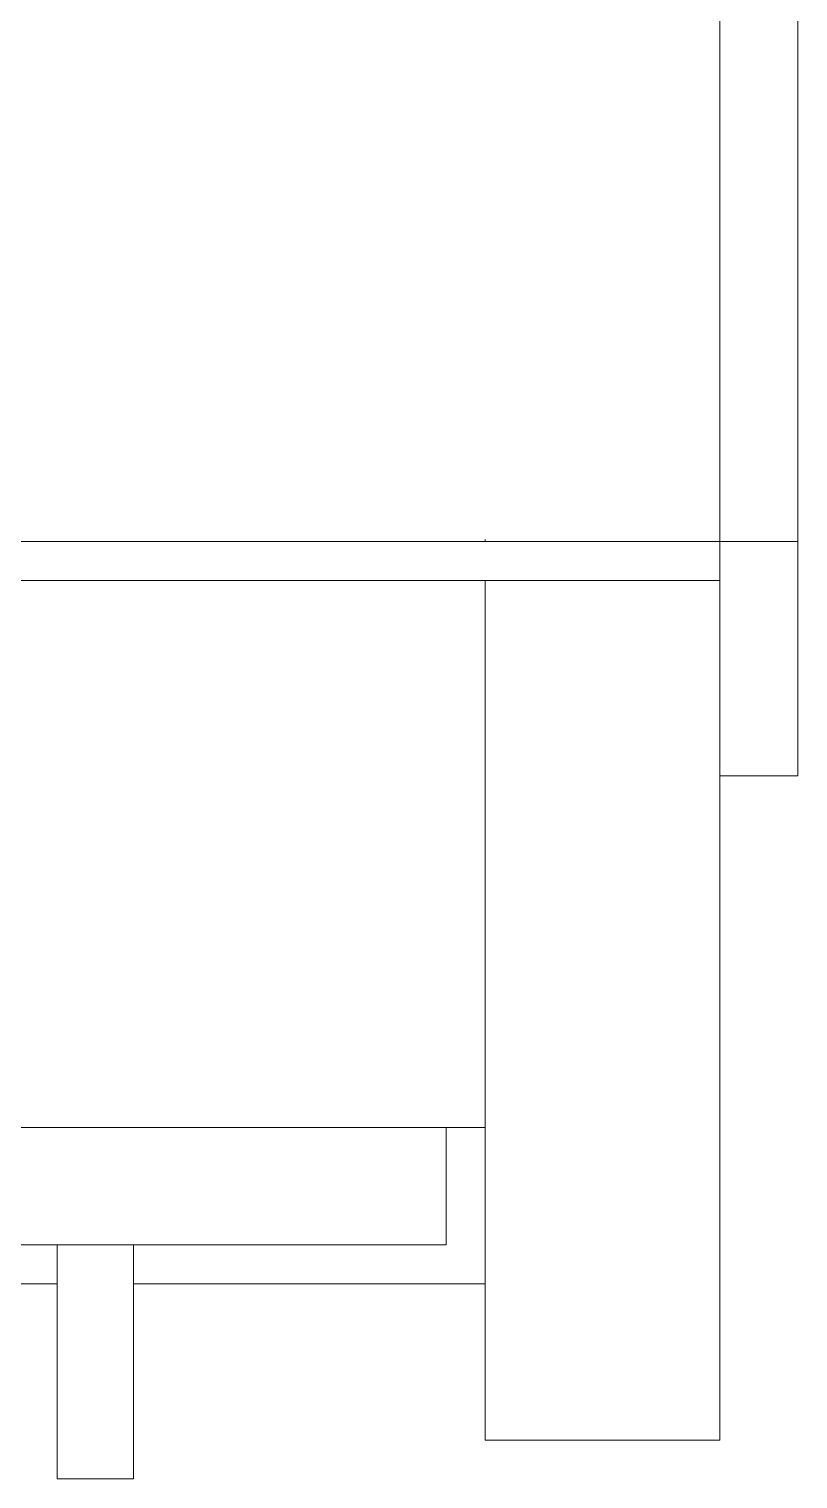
# Model space of a CAD drawing. Extents: x 65572 to 72871, y 30718 to 33858.
# Drawn here: x 66872.95 to 66877.87, y 32410.72 to 32420 of the extents above; entities that cross this region are included whole.
import ezdxf

# ---------------------------------------------------------------- set-up
doc = ezdxf.new("R2010")
doc.units = 0
doc.header["$LTSCALE"] = 0.5
doc.header["$MEASUREMENT"] = 0
doc.layers.add('Framing', color=142, linetype='CONTINUOUS', lineweight=13)
doc.layers.add('Viewed', color=150, linetype='CONTINUOUS', lineweight=9)

msp = doc.modelspace()

# ---------------------------------------------------------------- linework, layer by layer
at = {"layer": 'Framing'}
for p, q in [((66877.372352, 32426.718035), (66877.372352, 32418.718035)), ((66877.372352, 32426.718035), (66877.372352, 32418.718035)), ((66877.372352, 32426.718035), (66877.372352, 32418.718035)), ((66877.872352, 32426.718035), (66877.872352, 32418.718035)), ((66877.372352, 32416.718035), (66868.844591, 32416.718035)), ((66877.372352, 32416.718035), (66875.872352, 32416.718035)), ((66877.372352, 32416.468035), (66877.372352, 32416.718035)), ((66877.372352, 32415.218035), (66877.372352, 32416.718035)), ((66877.872352, 32416.718035), (66877.372352, 32416.718035)), ((66877.372352, 32410.968035), (66877.372352, 32416.718035)), ((66877.872352, 32415.218035), (66877.872352, 32416.718035)), ((66868.844591, 32416.468035), (66877.372352, 32416.468035)), ((66868.844591, 32416.468035), (66875.872352, 32416.468035)), ((66875.872352, 32416.468035), (66875.872352, 32412.968035)), ((66875.872352, 32410.968035), (66875.872352, 32416.468035)), ((66877.372352, 32415.218035), (66877.872352, 32415.218035)), ((66848.122352, 32412.968035), (66875.872352, 32412.968035)), ((66875.622352, 32412.968035), (66869.622352, 32412.968035)), ((66875.622352, 32412.218035), (66875.622352, 32412.968035)), ((66869.622352, 32412.218035), (66875.622352, 32412.218035)), ((66875.872352, 32410.968035), (66877.372352, 32410.968035))]:
    msp.add_line(p, q, dxfattribs=at)
for points in [[(66877.372352, 32416.718035), (66877.372352, 32416.718381), (66877.372352, 32416.718727), (66877.372352, 32416.719073), (66877.372352, 32416.719419), (66877.372352, 32416.719765), (66877.372352, 32416.720111), (66877.372352, 32416.720456), (66877.372352, 32416.720802), (66877.372352, 32416.721148), (66877.372352, 32416.721494), (66877.372352, 32416.72184), (66877.372352, 32416.722186), (66877.372352, 32416.722532), (66877.372352, 32416.722878), (66877.372352, 32416.723224), (66877.372352, 32416.723569), (66877.372352, 32416.723915), (66877.372352, 32416.724261), (66877.372352, 32416.724607), (66877.372352, 32416.724953), (66877.372352, 32416.725299), (66877.372352, 32416.725645), (66877.372352, 32416.725991), (66877.372352, 32416.726337), (66877.372352, 32416.726682), (66877.372352, 32416.727028), (66877.372352, 32416.727374), (66877.372352, 32416.72772), (66877.372352, 32416.728066), (66877.372352, 32416.728412), (66877.372352, 32416.728758), (66877.372352, 32416.729104), (66877.372352, 32416.72945), (66877.372352, 32416.729795), (66877.372352, 32416.730141), (66877.372352, 32416.730487), (66877.372352, 32416.731275), (66877.372352, 32416.732308), (66877.372352, 32416.733342), (66877.372352, 32416.734375), (66877.372352, 32416.735408), (66877.372352, 32416.736442), (66877.372352, 32416.737475), (66877.372352, 32416.738508), (66877.372352, 32416.739542), (66877.372352, 32416.740575), (66877.372352, 32416.741608), (66877.372352, 32416.742642), (66877.372352, 32416.743675), (66877.372352, 32416.744708), (66877.372352, 32416.745742), (66877.372352, 32416.746775), (66877.372352, 32416.747808), (66877.372352, 32416.748842), (66877.372352, 32416.749875), (66877.372352, 32416.750908), (66877.372352, 32416.751941), (66877.372352, 32416.752975), (66877.372352, 32416.754008), (66877.372352, 32416.755041), (66877.372352, 32416.756075), (66877.372352, 32416.757108), (66877.372352, 32416.758141), (66877.372352, 32416.759175), (66877.372352, 32416.760208), (66877.372352, 32416.761241), (66877.372352, 32416.762275), (66877.372352, 32416.763308), (66877.372352, 32416.764341), (66877.372352, 32416.765375), (66877.372352, 32416.766408), (66877.372352, 32416.767441), (66877.372352, 32416.768667), (66877.372352, 32416.770375), (66877.372352, 32416.772083), (66877.372352, 32416.773791), (66877.372352, 32416.775498), (66877.372352, 32416.777206), (66877.372352, 32416.778914), (66877.372352, 32416.780622), (66877.372352, 32416.782329), (66877.372352, 32416.784037), (66877.372352, 32416.785745), (66877.372352, 32416.787453), (66877.372352, 32416.78916), (66877.372352, 32416.790868), (66877.372352, 32416.792576), (66877.372352, 32416.794284), (66877.372352, 32416.795991), (66877.372352, 32416.797699), (66877.372352, 32416.799407), (66877.372352, 32416.801115), (66877.372352, 32416.802822), (66877.372352, 32416.80453), (66877.372352, 32416.806238), (66877.372352, 32416.807946), (66877.372352, 32416.809653), (66877.372352, 32416.811361), (66877.372352, 32416.813069), (66877.372352, 32416.814777), (66877.372352, 32416.816485), (66877.372352, 32416.818192), (66877.372352, 32416.8199), (66877.372352, 32416.821608), (66877.372352, 32416.823316), (66877.372352, 32416.825023), (66877.372352, 32416.826731), (66877.372352, 32416.828439), (66877.372352, 32416.830147), (66877.372352, 32416.832461), (66877.372352, 32416.834821), (66877.372352, 32416.837182), (66877.372352, 32416.839543), (66877.372352, 32416.841904), (66877.372352, 32416.844264), (66877.372352, 32416.846625), (66877.372352, 32416.848986), (66877.372352, 32416.851346), (66877.372352, 32416.853707), (66877.372352, 32416.856068), (66877.372352, 32416.858429), (66877.372352, 32416.860789), (66877.372352, 32416.86315), (66877.372352, 32416.865511), (66877.372352, 32416.867871), (66877.372352, 32416.870232), (66877.372352, 32416.872593), (66877.372352, 32416.874954), (66877.372352, 32416.877314), (66877.372352, 32416.879675), (66877.372352, 32416.882036), (66877.372352, 32416.884396), (66877.372352, 32416.886757), (66877.372352, 32416.889118), (66877.372352, 32416.891479), (66877.372352, 32416.893839), (66877.372352, 32416.8962), (66877.372352, 32416.898561), (66877.372352, 32416.900921), (66877.372352, 32416.903282), (66877.372352, 32416.905643), (66877.372352, 32416.908004), (66877.372352, 32416.910364), (66877.372352, 32416.912725), (66877.372352, 32416.915086), (66877.372352, 32416.917803), (66877.372352, 32416.920787), (66877.372352, 32416.923771), (66877.372352, 32416.926755), (66877.372352, 32416.929739), (66877.372352, 32416.932723), (66877.372352, 32416.935707), (66877.372352, 32416.938691), (66877.372352, 32416.941675), (66877.372352, 32416.944659), (66877.372352, 32416.947643), (66877.372352, 32416.950627), (66877.372352, 32416.95361), (66877.372352, 32416.956594), (66877.372352, 32416.959578), (66877.372352, 32416.962562), (66877.372352, 32416.965546), (66877.372352, 32416.96853), (66877.372352, 32416.971514), (66877.372352, 32416.974498), (66877.372352, 32416.977482), (66877.372352, 32416.980466), (66877.372352, 32416.98345), (66877.372352, 32416.986434), (66877.372352, 32416.989418), (66877.372352, 32416.992402), (66877.372352, 32416.995386), (66877.372352, 32416.99837), (66877.372352, 32417.001354), (66877.372352, 32417.004338), (66877.372352, 32417.007322), (66877.372352, 32417.010306), (66877.372352, 32417.01329), (66877.372352, 32417.016274), (66877.372352, 32417.019258), (66877.372352, 32417.022242), (66877.372352, 32417.025352), (66877.372352, 32417.028922), (66877.372352, 32417.032491), (66877.372352, 32417.036061), (66877.372352, 32417.039631), (66877.372352, 32417.0432), (66877.372352, 32417.04677), (66877.372352, 32417.05034), (66877.372352, 32417.05391), (66877.372352, 32417.057479), (66877.372352, 32417.061049), (66877.372352, 32417.064619), (66877.372352, 32417.068189), (66877.372352, 32417.071758), (66877.372352, 32417.075328), (66877.372352, 32417.078898), (66877.372352, 32417.082468), (66877.372352, 32417.086037), (66877.372352, 32417.089607), (66877.372352, 32417.093177), (66877.372352, 32417.096747), (66877.372352, 32417.100316), (66877.372352, 32417.103886), (66877.372352, 32417.107456), (66877.372352, 32417.111025), (66877.372352, 32417.114595), (66877.372352, 32417.118165), (66877.372352, 32417.121735), (66877.372352, 32417.125304), (66877.372352, 32417.128874), (66877.372352, 32417.132444), (66877.372352, 32417.136014), (66877.372352, 32417.139583), (66877.372352, 32417.143153), (66877.372352, 32417.146723), (66877.372352, 32417.150293), (66877.372352, 32417.153862), (66877.372352, 32417.157896), (66877.372352, 32417.162006), (66877.372352, 32417.166117), (66877.372352, 32417.170227), (66877.372352, 32417.174338), (66877.372352, 32417.178449), (66877.372352, 32417.182559), (66877.372352, 32417.18667), (66877.372352, 32417.19078), (66877.372352, 32417.194891), (66877.372352, 32417.199002), (66877.372352, 32417.203112), (66877.372352, 32417.207223), (66877.372352, 32417.211333), (66877.372352, 32417.215444), (66877.372352, 32417.219555), (66877.372352, 32417.223665), (66877.372352, 32417.227776), (66877.372352, 32417.231886), (66877.372352, 32417.235997), (66877.372352, 32417.240107), (66877.372352, 32417.244218), (66877.372352, 32417.248329), (66877.372352, 32417.252439), (66877.372352, 32417.25655), (66877.372352, 32417.26066), (66877.372352, 32417.264771), (66877.372352, 32417.268882), (66877.372352, 32417.272992), (66877.372352, 32417.277103), (66877.372352, 32417.281213), (66877.372352, 32417.285324), (66877.372352, 32417.289435), (66877.372352, 32417.293545), (66877.372352, 32417.297656), (66877.372352, 32417.301766), (66877.372352, 32417.306122), (66877.372352, 32417.310721), (66877.372352, 32417.315321), (66877.372352, 32417.319921), (66877.372352, 32417.324521), (66877.372352, 32417.32912), (66877.372352, 32417.33372), (66877.372352, 32417.33832), (66877.372352, 32417.34292), (66877.372352, 32417.347519), (66877.372352, 32417.352119), (66877.372352, 32417.356719), (66877.372352, 32417.361319), (66877.372352, 32417.365918), (66877.372352, 32417.370518), (66877.372352, 32417.375118), (66877.372352, 32417.379718), (66877.372352, 32417.384317), (66877.372352, 32417.388917), (66877.372352, 32417.393517), (66877.372352, 32417.398117), (66877.372352, 32417.402716), (66877.372352, 32417.407316), (66877.372352, 32417.411916), (66877.372352, 32417.416516), (66877.372352, 32417.421115), (66877.372352, 32417.425715), (66877.372352, 32417.430315), (66877.372352, 32417.434915), (66877.372352, 32417.439514), (66877.372352, 32417.444114), (66877.372352, 32417.448714), (66877.372352, 32417.453314), (66877.372352, 32417.457913), (66877.372352, 32417.462513), (66877.372352, 32417.467113), (66877.372352, 32417.471774), (66877.372352, 32417.476805), (66877.372352, 32417.481836), (66877.372352, 32417.486868), (66877.372352, 32417.491899), (66877.372352, 32417.49693), (66877.372352, 32417.501961), (66877.372352, 32417.506992), (66877.372352, 32417.512023), (66877.372352, 32417.517054), (66877.372352, 32417.522085), (66877.372352, 32417.527116), (66877.372352, 32417.532147), (66877.372352, 32417.537178), (66877.372352, 32417.542209), (66877.372352, 32417.54724), (66877.372352, 32417.552272), (66877.372352, 32417.557303), (66877.372352, 32417.562334), (66877.372352, 32417.567365), (66877.372352, 32417.572396), (66877.372352, 32417.577427), (66877.372352, 32417.582458), (66877.372352, 32417.587489), (66877.372352, 32417.59252), (66877.372352, 32417.597551), (66877.372352, 32417.602582), (66877.372352, 32417.607613), (66877.372352, 32417.612644), (66877.372352, 32417.617675), (66877.372352, 32417.622707), (66877.372352, 32417.627738), (66877.372352, 32417.632769), (66877.372352, 32417.6378), (66877.372352, 32417.642831), (66877.372352, 32417.647862), (66877.372352, 32417.652893), (66877.372352, 32417.658213), (66877.372352, 32417.663612), (66877.372352, 32417.669011), (66877.372352, 32417.674411), (66877.372352, 32417.67981), (66877.372352, 32417.685209), (66877.372352, 32417.690608), (66877.372352, 32417.696007), (66877.372352, 32417.701406), (66877.372352, 32417.706805), (66877.372352, 32417.712204), (66877.372352, 32417.717604), (66877.372352, 32417.723003), (66877.372352, 32417.728402), (66877.372352, 32417.733801), (66877.372352, 32417.7392), (66877.372352, 32417.744599), (66877.372352, 32417.749998), (66877.372352, 32417.755397), (66877.372352, 32417.760797), (66877.372352, 32417.766196), (66877.372352, 32417.771595), (66877.372352, 32417.776994), (66877.372352, 32417.782393), (66877.372352, 32417.787792), (66877.372352, 32417.793191), (66877.372352, 32417.79859), (66877.372352, 32417.80399), (66877.372352, 32417.809389), (66877.372352, 32417.814788), (66877.372352, 32417.820187), (66877.372352, 32417.825586), (66877.372352, 32417.830985), (66877.372352, 32417.836384), (66877.372352, 32417.841783), (66877.372352, 32417.847183), (66877.372352, 32417.85271), (66877.372352, 32417.85841), (66877.372352, 32417.864109), (66877.372352, 32417.869808), (66877.372352, 32417.875507), (66877.372352, 32417.881207), (66877.372352, 32417.886906), (66877.372352, 32417.892605), (66877.372352, 32417.898304), (66877.372352, 32417.904004), (66877.372352, 32417.909703), (66877.372352, 32417.915402), (66877.372352, 32417.921102), (66877.372352, 32417.926801), (66877.372352, 32417.9325), (66877.372352, 32417.938199), (66877.372352, 32417.943899), (66877.372352, 32417.949598), (66877.372352, 32417.955297), (66877.372352, 32417.960997), (66877.372352, 32417.966696), (66877.372352, 32417.972395), (66877.372352, 32417.978094), (66877.372352, 32417.983794), (66877.372352, 32417.989493), (66877.372352, 32417.995192), (66877.372352, 32418.000891), (66877.372352, 32418.006591), (66877.372352, 32418.01229), (66877.372352, 32418.017989), (66877.372352, 32418.023689), (66877.372352, 32418.029388), (66877.372352, 32418.035087), (66877.372352, 32418.040786), (66877.372352, 32418.046486), (66877.372352, 32418.052185), (66877.372352, 32418.057901), (66877.372352, 32418.063828), (66877.372352, 32418.069756), (66877.372352, 32418.075684), (66877.372352, 32418.081612), (66877.372352, 32418.087539), (66877.372352, 32418.093467), (66877.372352, 32418.099395), (66877.372352, 32418.105323), (66877.372352, 32418.11125), (66877.372352, 32418.117178), (66877.372352, 32418.123106), (66877.372352, 32418.129034), (66877.372352, 32418.134961), (66877.372352, 32418.140889), (66877.372352, 32418.146817), (66877.372352, 32418.152745), (66877.372352, 32418.158672), (66877.372352, 32418.1646), (66877.372352, 32418.170528), (66877.372352, 32418.176456), (66877.372352, 32418.182383), (66877.372352, 32418.188311), (66877.372352, 32418.194239), (66877.372352, 32418.200167), (66877.372352, 32418.206094), (66877.372352, 32418.212022), (66877.372352, 32418.21795), (66877.372352, 32418.223878), (66877.372352, 32418.229805), (66877.372352, 32418.235733), (66877.372352, 32418.241661), (66877.372352, 32418.247589), (66877.372352, 32418.253516), (66877.372352, 32418.259444), (66877.372352, 32418.265372), (66877.372352, 32418.2713), (66877.372352, 32418.277337), (66877.372352, 32418.283419), (66877.372352, 32418.289501), (66877.372352, 32418.295582), (66877.372352, 32418.301664), (66877.372352, 32418.307746), (66877.372352, 32418.313828), (66877.372352, 32418.319909), (66877.372352, 32418.325991), (66877.372352, 32418.332073), (66877.372352, 32418.338154), (66877.372352, 32418.344236), (66877.372352, 32418.350318), (66877.372352, 32418.356399), (66877.372352, 32418.362481), (66877.372352, 32418.368563), (66877.372352, 32418.374644), (66877.372352, 32418.380726), (66877.372352, 32418.386808), (66877.372352, 32418.39289), (66877.372352, 32418.398971), (66877.372352, 32418.405053), (66877.372352, 32418.411135), (66877.372352, 32418.417216), (66877.372352, 32418.423298), (66877.372352, 32418.42938), (66877.372352, 32418.435461), (66877.372352, 32418.441543), (66877.372352, 32418.447625), (66877.372352, 32418.453706), (66877.372352, 32418.459788), (66877.372352, 32418.46587), (66877.372352, 32418.471952), (66877.372352, 32418.478033), (66877.372352, 32418.484115), (66877.372352, 32418.490197), (66877.372352, 32418.496306), (66877.372352, 32418.502465), (66877.372352, 32418.508624), (66877.372352, 32418.514783), (66877.372352, 32418.520943), (66877.372352, 32418.527102), (66877.372352, 32418.533261), (66877.372352, 32418.53942), (66877.372352, 32418.545579), (66877.372352, 32418.551738), (66877.372352, 32418.557897), (66877.372352, 32418.564057), (66877.372352, 32418.570216), (66877.372352, 32418.576375), (66877.372352, 32418.582534), (66877.372352, 32418.588693), (66877.372352, 32418.594852), (66877.372352, 32418.601011), (66877.372352, 32418.607171), (66877.372352, 32418.61333), (66877.372352, 32418.619489), (66877.372352, 32418.625648), (66877.372352, 32418.631807), (66877.372352, 32418.637966), (66877.372352, 32418.644125), (66877.372352, 32418.650285), (66877.372352, 32418.656444), (66877.372352, 32418.662603), (66877.372352, 32418.668762), (66877.372352, 32418.674921), (66877.372352, 32418.68108), (66877.372352, 32418.687239), (66877.372352, 32418.693399), (66877.372352, 32418.699558), (66877.372352, 32418.705717), (66877.372352, 32418.711876), (66877.372352, 32418.718035)], [(66877.372352, 32416.718035), (66877.372352, 32416.718381), (66877.372352, 32416.718727), (66877.372352, 32416.719073), (66877.372352, 32416.719419), (66877.372352, 32416.719765), (66877.372352, 32416.720111), (66877.372352, 32416.720456), (66877.372352, 32416.720802), (66877.372352, 32416.721148), (66877.372352, 32416.721494), (66877.372352, 32416.72184), (66877.372352, 32416.722186), (66877.372352, 32416.722532), (66877.372352, 32416.722878), (66877.372352, 32416.723224), (66877.372352, 32416.723569), (66877.372352, 32416.723915), (66877.372352, 32416.724261), (66877.372352, 32416.724607), (66877.372352, 32416.724953), (66877.372352, 32416.725299), (66877.372352, 32416.725645), (66877.372352, 32416.725991), (66877.372352, 32416.726337), (66877.372352, 32416.726682), (66877.372352, 32416.727028), (66877.372352, 32416.727374), (66877.372352, 32416.72772), (66877.372352, 32416.728066), (66877.372352, 32416.728412), (66877.372352, 32416.728758), (66877.372352, 32416.729104), (66877.372352, 32416.72945), (66877.372352, 32416.729795), (66877.372352, 32416.730141), (66877.372352, 32416.730487), (66877.372352, 32416.731275), (66877.372352, 32416.732308), (66877.372352, 32416.733342), (66877.372352, 32416.734375), (66877.372352, 32416.735408), (66877.372352, 32416.736442), (66877.372352, 32416.737475), (66877.372352, 32416.738508), (66877.372352, 32416.739542), (66877.372352, 32416.740575), (66877.372352, 32416.741608), (66877.372352, 32416.742642), (66877.372352, 32416.743675), (66877.372352, 32416.744708), (66877.372352, 32416.745742), (66877.372352, 32416.746775), (66877.372352, 32416.747808), (66877.372352, 32416.748842), (66877.372352, 32416.749875), (66877.372352, 32416.750908), (66877.372352, 32416.751941), (66877.372352, 32416.752975), (66877.372352, 32416.754008), (66877.372352, 32416.755041), (66877.372352, 32416.756075), (66877.372352, 32416.757108), (66877.372352, 32416.758141), (66877.372352, 32416.759175), (66877.372352, 32416.760208), (66877.372352, 32416.761241), (66877.372352, 32416.762275), (66877.372352, 32416.763308), (66877.372352, 32416.764341), (66877.372352, 32416.765375), (66877.372352, 32416.766408), (66877.372352, 32416.767441), (66877.372352, 32416.768667), (66877.372352, 32416.770375), (66877.372352, 32416.772083), (66877.372352, 32416.773791), (66877.372352, 32416.775498), (66877.372352, 32416.777206), (66877.372352, 32416.778914), (66877.372352, 32416.780622), (66877.372352, 32416.782329), (66877.372352, 32416.784037), (66877.372352, 32416.785745), (66877.372352, 32416.787453), (66877.372352, 32416.78916), (66877.372352, 32416.790868), (66877.372352, 32416.792576), (66877.372352, 32416.794284), (66877.372352, 32416.795991), (66877.372352, 32416.797699), (66877.372352, 32416.799407), (66877.372352, 32416.801115), (66877.372352, 32416.802822), (66877.372352, 32416.80453), (66877.372352, 32416.806238), (66877.372352, 32416.807946), (66877.372352, 32416.809653), (66877.372352, 32416.811361), (66877.372352, 32416.813069), (66877.372352, 32416.814777), (66877.372352, 32416.816485), (66877.372352, 32416.818192), (66877.372352, 32416.8199), (66877.372352, 32416.821608), (66877.372352, 32416.823316), (66877.372352, 32416.825023), (66877.372352, 32416.826731), (66877.372352, 32416.828439), (66877.372352, 32416.830147), (66877.372352, 32416.832461), (66877.372352, 32416.834821), (66877.372352, 32416.837182), (66877.372352, 32416.839543), (66877.372352, 32416.841904), (66877.372352, 32416.844264), (66877.372352, 32416.846625), (66877.372352, 32416.848986), (66877.372352, 32416.851346), (66877.372352, 32416.853707), (66877.372352, 32416.856068), (66877.372352, 32416.858429), (66877.372352, 32416.860789), (66877.372352, 32416.86315), (66877.372352, 32416.865511), (66877.372352, 32416.867871), (66877.372352, 32416.870232), (66877.372352, 32416.872593), (66877.372352, 32416.874954), (66877.372352, 32416.877314), (66877.372352, 32416.879675), (66877.372352, 32416.882036), (66877.372352, 32416.884396), (66877.372352, 32416.886757), (66877.372352, 32416.889118), (66877.372352, 32416.891479), (66877.372352, 32416.893839), (66877.372352, 32416.8962), (66877.372352, 32416.898561), (66877.372352, 32416.900921), (66877.372352, 32416.903282), (66877.372352, 32416.905643), (66877.372352, 32416.908004), (66877.372352, 32416.910364), (66877.372352, 32416.912725), (66877.372352, 32416.915086), (66877.372352, 32416.917803), (66877.372352, 32416.920787), (66877.372352, 32416.923771), (66877.372352, 32416.926755), (66877.372352, 32416.929739), (66877.372352, 32416.932723), (66877.372352, 32416.935707), (66877.372352, 32416.938691), (66877.372352, 32416.941675), (66877.372352, 32416.944659), (66877.372352, 32416.947643), (66877.372352, 32416.950627), (66877.372352, 32416.95361), (66877.372352, 32416.956594), (66877.372352, 32416.959578), (66877.372352, 32416.962562), (66877.372352, 32416.965546), (66877.372352, 32416.96853), (66877.372352, 32416.971514), (66877.372352, 32416.974498), (66877.372352, 32416.977482), (66877.372352, 32416.980466), (66877.372352, 32416.98345), (66877.372352, 32416.986434), (66877.372352, 32416.989418), (66877.372352, 32416.992402), (66877.372352, 32416.995386), (66877.372352, 32416.99837), (66877.372352, 32417.001354), (66877.372352, 32417.004338), (66877.372352, 32417.007322), (66877.372352, 32417.010306), (66877.372352, 32417.01329), (66877.372352, 32417.016274), (66877.372352, 32417.019258), (66877.372352, 32417.022242), (66877.372352, 32417.025352), (66877.372352, 32417.028922), (66877.372352, 32417.032491), (66877.372352, 32417.036061), (66877.372352, 32417.039631), (66877.372352, 32417.0432), (66877.372352, 32417.04677), (66877.372352, 32417.05034), (66877.372352, 32417.05391), (66877.372352, 32417.057479), (66877.372352, 32417.061049), (66877.372352, 32417.064619), (66877.372352, 32417.068189), (66877.372352, 32417.071758), (66877.372352, 32417.075328), (66877.372352, 32417.078898), (66877.372352, 32417.082468), (66877.372352, 32417.086037), (66877.372352, 32417.089607), (66877.372352, 32417.093177), (66877.372352, 32417.096747), (66877.372352, 32417.100316), (66877.372352, 32417.103886), (66877.372352, 32417.107456), (66877.372352, 32417.111025), (66877.372352, 32417.114595), (66877.372352, 32417.118165), (66877.372352, 32417.121735), (66877.372352, 32417.125304), (66877.372352, 32417.128874), (66877.372352, 32417.132444), (66877.372352, 32417.136014), (66877.372352, 32417.139583), (66877.372352, 32417.143153), (66877.372352, 32417.146723), (66877.372352, 32417.150293), (66877.372352, 32417.153862), (66877.372352, 32417.157896), (66877.372352, 32417.162006), (66877.372352, 32417.166117), (66877.372352, 32417.170227), (66877.372352, 32417.174338), (66877.372352, 32417.178449), (66877.372352, 32417.182559), (66877.372352, 32417.18667), (66877.372352, 32417.19078), (66877.372352, 32417.194891), (66877.372352, 32417.199002), (66877.372352, 32417.203112), (66877.372352, 32417.207223), (66877.372352, 32417.211333), (66877.372352, 32417.215444), (66877.372352, 32417.219555), (66877.372352, 32417.223665), (66877.372352, 32417.227776), (66877.372352, 32417.231886), (66877.372352, 32417.235997), (66877.372352, 32417.240107), (66877.372352, 32417.244218), (66877.372352, 32417.248329), (66877.372352, 32417.252439), (66877.372352, 32417.25655), (66877.372352, 32417.26066), (66877.372352, 32417.264771), (66877.372352, 32417.268882), (66877.372352, 32417.272992), (66877.372352, 32417.277103), (66877.372352, 32417.281213), (66877.372352, 32417.285324), (66877.372352, 32417.289435), (66877.372352, 32417.293545), (66877.372352, 32417.297656), (66877.372352, 32417.301766), (66877.372352, 32417.306122), (66877.372352, 32417.310721), (66877.372352, 32417.315321), (66877.372352, 32417.319921), (66877.372352, 32417.324521), (66877.372352, 32417.32912), (66877.372352, 32417.33372), (66877.372352, 32417.33832), (66877.372352, 32417.34292), (66877.372352, 32417.347519), (66877.372352, 32417.352119), (66877.372352, 32417.356719), (66877.372352, 32417.361319), (66877.372352, 32417.365918), (66877.372352, 32417.370518), (66877.372352, 32417.375118), (66877.372352, 32417.379718), (66877.372352, 32417.384317), (66877.372352, 32417.388917), (66877.372352, 32417.393517), (66877.372352, 32417.398117), (66877.372352, 32417.402716), (66877.372352, 32417.407316), (66877.372352, 32417.411916), (66877.372352, 32417.416516), (66877.372352, 32417.421115), (66877.372352, 32417.425715), (66877.372352, 32417.430315), (66877.372352, 32417.434915), (66877.372352, 32417.439514), (66877.372352, 32417.444114), (66877.372352, 32417.448714), (66877.372352, 32417.453314), (66877.372352, 32417.457913), (66877.372352, 32417.462513), (66877.372352, 32417.467113), (66877.372352, 32417.471774), (66877.372352, 32417.476805), (66877.372352, 32417.481836), (66877.372352, 32417.486868), (66877.372352, 32417.491899), (66877.372352, 32417.49693), (66877.372352, 32417.501961), (66877.372352, 32417.506992), (66877.372352, 32417.512023), (66877.372352, 32417.517054), (66877.372352, 32417.522085), (66877.372352, 32417.527116), (66877.372352, 32417.532147), (66877.372352, 32417.537178), (66877.372352, 32417.542209), (66877.372352, 32417.54724), (66877.372352, 32417.552272), (66877.372352, 32417.557303), (66877.372352, 32417.562334), (66877.372352, 32417.567365), (66877.372352, 32417.572396), (66877.372352, 32417.577427), (66877.372352, 32417.582458), (66877.372352, 32417.587489), (66877.372352, 32417.59252), (66877.372352, 32417.597551), (66877.372352, 32417.602582), (66877.372352, 32417.607613), (66877.372352, 32417.612644), (66877.372352, 32417.617675), (66877.372352, 32417.622707), (66877.372352, 32417.627738), (66877.372352, 32417.632769), (66877.372352, 32417.6378), (66877.372352, 32417.642831), (66877.372352, 32417.647862), (66877.372352, 32417.652893), (66877.372352, 32417.658213), (66877.372352, 32417.663612), (66877.372352, 32417.669011), (66877.372352, 32417.674411), (66877.372352, 32417.67981), (66877.372352, 32417.685209), (66877.372352, 32417.690608), (66877.372352, 32417.696007), (66877.372352, 32417.701406), (66877.372352, 32417.706805), (66877.372352, 32417.712204), (66877.372352, 32417.717604), (66877.372352, 32417.723003), (66877.372352, 32417.728402), (66877.372352, 32417.733801), (66877.372352, 32417.7392), (66877.372352, 32417.744599), (66877.372352, 32417.749998), (66877.372352, 32417.755397), (66877.372352, 32417.760797), (66877.372352, 32417.766196), (66877.372352, 32417.771595), (66877.372352, 32417.776994), (66877.372352, 32417.782393), (66877.372352, 32417.787792), (66877.372352, 32417.793191), (66877.372352, 32417.79859), (66877.372352, 32417.80399), (66877.372352, 32417.809389), (66877.372352, 32417.814788), (66877.372352, 32417.820187), (66877.372352, 32417.825586), (66877.372352, 32417.830985), (66877.372352, 32417.836384), (66877.372352, 32417.841783), (66877.372352, 32417.847183), (66877.372352, 32417.85271), (66877.372352, 32417.85841), (66877.372352, 32417.864109), (66877.372352, 32417.869808), (66877.372352, 32417.875507), (66877.372352, 32417.881207), (66877.372352, 32417.886906), (66877.372352, 32417.892605), (66877.372352, 32417.898304), (66877.372352, 32417.904004), (66877.372352, 32417.909703), (66877.372352, 32417.915402), (66877.372352, 32417.921102), (66877.372352, 32417.926801), (66877.372352, 32417.9325), (66877.372352, 32417.938199), (66877.372352, 32417.943899), (66877.372352, 32417.949598), (66877.372352, 32417.955297), (66877.372352, 32417.960997), (66877.372352, 32417.966696), (66877.372352, 32417.972395), (66877.372352, 32417.978094), (66877.372352, 32417.983794), (66877.372352, 32417.989493), (66877.372352, 32417.995192), (66877.372352, 32418.000891), (66877.372352, 32418.006591), (66877.372352, 32418.01229), (66877.372352, 32418.017989), (66877.372352, 32418.023689), (66877.372352, 32418.029388), (66877.372352, 32418.035087), (66877.372352, 32418.040786), (66877.372352, 32418.046486), (66877.372352, 32418.052185), (66877.372352, 32418.057901), (66877.372352, 32418.063828), (66877.372352, 32418.069756), (66877.372352, 32418.075684), (66877.372352, 32418.081612), (66877.372352, 32418.087539), (66877.372352, 32418.093467), (66877.372352, 32418.099395), (66877.372352, 32418.105323), (66877.372352, 32418.11125), (66877.372352, 32418.117178), (66877.372352, 32418.123106), (66877.372352, 32418.129034), (66877.372352, 32418.134961), (66877.372352, 32418.140889), (66877.372352, 32418.146817), (66877.372352, 32418.152745), (66877.372352, 32418.158672), (66877.372352, 32418.1646), (66877.372352, 32418.170528), (66877.372352, 32418.176456), (66877.372352, 32418.182383), (66877.372352, 32418.188311), (66877.372352, 32418.194239), (66877.372352, 32418.200167), (66877.372352, 32418.206094), (66877.372352, 32418.212022), (66877.372352, 32418.21795), (66877.372352, 32418.223878), (66877.372352, 32418.229805), (66877.372352, 32418.235733), (66877.372352, 32418.241661), (66877.372352, 32418.247589), (66877.372352, 32418.253516), (66877.372352, 32418.259444), (66877.372352, 32418.265372), (66877.372352, 32418.2713), (66877.372352, 32418.277337), (66877.372352, 32418.283419), (66877.372352, 32418.289501), (66877.372352, 32418.295582), (66877.372352, 32418.301664), (66877.372352, 32418.307746), (66877.372352, 32418.313828), (66877.372352, 32418.319909), (66877.372352, 32418.325991), (66877.372352, 32418.332073), (66877.372352, 32418.338154), (66877.372352, 32418.344236), (66877.372352, 32418.350318), (66877.372352, 32418.356399), (66877.372352, 32418.362481), (66877.372352, 32418.368563), (66877.372352, 32418.374644), (66877.372352, 32418.380726), (66877.372352, 32418.386808), (66877.372352, 32418.39289), (66877.372352, 32418.398971), (66877.372352, 32418.405053), (66877.372352, 32418.411135), (66877.372352, 32418.417216), (66877.372352, 32418.423298), (66877.372352, 32418.42938), (66877.372352, 32418.435461), (66877.372352, 32418.441543), (66877.372352, 32418.447625), (66877.372352, 32418.453706), (66877.372352, 32418.459788), (66877.372352, 32418.46587), (66877.372352, 32418.471952), (66877.372352, 32418.478033), (66877.372352, 32418.484115), (66877.372352, 32418.490197), (66877.372352, 32418.496306), (66877.372352, 32418.502465), (66877.372352, 32418.508624), (66877.372352, 32418.514783), (66877.372352, 32418.520943), (66877.372352, 32418.527102), (66877.372352, 32418.533261), (66877.372352, 32418.53942), (66877.372352, 32418.545579), (66877.372352, 32418.551738), (66877.372352, 32418.557897), (66877.372352, 32418.564057), (66877.372352, 32418.570216), (66877.372352, 32418.576375), (66877.372352, 32418.582534), (66877.372352, 32418.588693), (66877.372352, 32418.594852), (66877.372352, 32418.601011), (66877.372352, 32418.607171), (66877.372352, 32418.61333), (66877.372352, 32418.619489), (66877.372352, 32418.625648), (66877.372352, 32418.631807), (66877.372352, 32418.637966), (66877.372352, 32418.644125), (66877.372352, 32418.650285), (66877.372352, 32418.656444), (66877.372352, 32418.662603), (66877.372352, 32418.668762), (66877.372352, 32418.674921), (66877.372352, 32418.68108), (66877.372352, 32418.687239), (66877.372352, 32418.693399), (66877.372352, 32418.699558), (66877.372352, 32418.705717), (66877.372352, 32418.711876), (66877.372352, 32418.718035)], [(66877.372352, 32416.718035), (66877.372352, 32416.718381), (66877.372352, 32416.718727), (66877.372352, 32416.719073), (66877.372352, 32416.719419), (66877.372352, 32416.719765), (66877.372352, 32416.720111), (66877.372352, 32416.720456), (66877.372352, 32416.720802), (66877.372352, 32416.721148), (66877.372352, 32416.721494), (66877.372352, 32416.72184), (66877.372352, 32416.722186), (66877.372352, 32416.722532), (66877.372352, 32416.722878), (66877.372352, 32416.723224), (66877.372352, 32416.723569), (66877.372352, 32416.723915), (66877.372352, 32416.724261), (66877.372352, 32416.724607), (66877.372352, 32416.724953), (66877.372352, 32416.725299), (66877.372352, 32416.725645), (66877.372352, 32416.725991), (66877.372352, 32416.726337), (66877.372352, 32416.726682), (66877.372352, 32416.727028), (66877.372352, 32416.727374), (66877.372352, 32416.72772), (66877.372352, 32416.728066), (66877.372352, 32416.728412), (66877.372352, 32416.728758), (66877.372352, 32416.729104), (66877.372352, 32416.72945), (66877.372352, 32416.729795), (66877.372352, 32416.730141), (66877.372352, 32416.730487), (66877.372352, 32416.731275), (66877.372352, 32416.732308), (66877.372352, 32416.733342), (66877.372352, 32416.734375), (66877.372352, 32416.735408), (66877.372352, 32416.736442), (66877.372352, 32416.737475), (66877.372352, 32416.738508), (66877.372352, 32416.739542), (66877.372352, 32416.740575), (66877.372352, 32416.741608), (66877.372352, 32416.742642), (66877.372352, 32416.743675), (66877.372352, 32416.744708), (66877.372352, 32416.745742), (66877.372352, 32416.746775), (66877.372352, 32416.747808), (66877.372352, 32416.748842), (66877.372352, 32416.749875), (66877.372352, 32416.750908), (66877.372352, 32416.751941), (66877.372352, 32416.752975), (66877.372352, 32416.754008), (66877.372352, 32416.755041), (66877.372352, 32416.756075), (66877.372352, 32416.757108), (66877.372352, 32416.758141), (66877.372352, 32416.759175), (66877.372352, 32416.760208), (66877.372352, 32416.761241), (66877.372352, 32416.762275), (66877.372352, 32416.763308), (66877.372352, 32416.764341), (66877.372352, 32416.765375), (66877.372352, 32416.766408), (66877.372352, 32416.767441), (66877.372352, 32416.768667), (66877.372352, 32416.770375), (66877.372352, 32416.772083), (66877.372352, 32416.773791), (66877.372352, 32416.775498), (66877.372352, 32416.777206), (66877.372352, 32416.778914), (66877.372352, 32416.780622), (66877.372352, 32416.782329), (66877.372352, 32416.784037), (66877.372352, 32416.785745), (66877.372352, 32416.787453), (66877.372352, 32416.78916), (66877.372352, 32416.790868), (66877.372352, 32416.792576), (66877.372352, 32416.794284), (66877.372352, 32416.795991), (66877.372352, 32416.797699), (66877.372352, 32416.799407), (66877.372352, 32416.801115), (66877.372352, 32416.802822), (66877.372352, 32416.80453), (66877.372352, 32416.806238), (66877.372352, 32416.807946), (66877.372352, 32416.809653), (66877.372352, 32416.811361), (66877.372352, 32416.813069), (66877.372352, 32416.814777), (66877.372352, 32416.816485), (66877.372352, 32416.818192), (66877.372352, 32416.8199), (66877.372352, 32416.821608), (66877.372352, 32416.823316), (66877.372352, 32416.825023), (66877.372352, 32416.826731), (66877.372352, 32416.828439), (66877.372352, 32416.830147), (66877.372352, 32416.832461), (66877.372352, 32416.834821), (66877.372352, 32416.837182), (66877.372352, 32416.839543), (66877.372352, 32416.841904), (66877.372352, 32416.844264), (66877.372352, 32416.846625), (66877.372352, 32416.848986), (66877.372352, 32416.851346), (66877.372352, 32416.853707), (66877.372352, 32416.856068), (66877.372352, 32416.858429), (66877.372352, 32416.860789), (66877.372352, 32416.86315), (66877.372352, 32416.865511), (66877.372352, 32416.867871), (66877.372352, 32416.870232), (66877.372352, 32416.872593), (66877.372352, 32416.874954), (66877.372352, 32416.877314), (66877.372352, 32416.879675), (66877.372352, 32416.882036), (66877.372352, 32416.884396), (66877.372352, 32416.886757), (66877.372352, 32416.889118), (66877.372352, 32416.891479), (66877.372352, 32416.893839), (66877.372352, 32416.8962), (66877.372352, 32416.898561), (66877.372352, 32416.900921), (66877.372352, 32416.903282), (66877.372352, 32416.905643), (66877.372352, 32416.908004), (66877.372352, 32416.910364), (66877.372352, 32416.912725), (66877.372352, 32416.915086), (66877.372352, 32416.917803), (66877.372352, 32416.920787), (66877.372352, 32416.923771), (66877.372352, 32416.926755), (66877.372352, 32416.929739), (66877.372352, 32416.932723), (66877.372352, 32416.935707), (66877.372352, 32416.938691), (66877.372352, 32416.941675), (66877.372352, 32416.944659), (66877.372352, 32416.947643), (66877.372352, 32416.950627), (66877.372352, 32416.95361), (66877.372352, 32416.956594), (66877.372352, 32416.959578), (66877.372352, 32416.962562), (66877.372352, 32416.965546), (66877.372352, 32416.96853), (66877.372352, 32416.971514), (66877.372352, 32416.974498), (66877.372352, 32416.977482), (66877.372352, 32416.980466), (66877.372352, 32416.98345), (66877.372352, 32416.986434), (66877.372352, 32416.989418), (66877.372352, 32416.992402), (66877.372352, 32416.995386), (66877.372352, 32416.99837), (66877.372352, 32417.001354), (66877.372352, 32417.004338), (66877.372352, 32417.007322), (66877.372352, 32417.010306), (66877.372352, 32417.01329), (66877.372352, 32417.016274), (66877.372352, 32417.019258), (66877.372352, 32417.022242), (66877.372352, 32417.025352), (66877.372352, 32417.028922), (66877.372352, 32417.032491), (66877.372352, 32417.036061), (66877.372352, 32417.039631), (66877.372352, 32417.0432), (66877.372352, 32417.04677), (66877.372352, 32417.05034), (66877.372352, 32417.05391), (66877.372352, 32417.057479), (66877.372352, 32417.061049), (66877.372352, 32417.064619), (66877.372352, 32417.068189), (66877.372352, 32417.071758), (66877.372352, 32417.075328), (66877.372352, 32417.078898), (66877.372352, 32417.082468), (66877.372352, 32417.086037), (66877.372352, 32417.089607), (66877.372352, 32417.093177), (66877.372352, 32417.096747), (66877.372352, 32417.100316), (66877.372352, 32417.103886), (66877.372352, 32417.107456), (66877.372352, 32417.111025), (66877.372352, 32417.114595), (66877.372352, 32417.118165), (66877.372352, 32417.121735), (66877.372352, 32417.125304), (66877.372352, 32417.128874), (66877.372352, 32417.132444), (66877.372352, 32417.136014), (66877.372352, 32417.139583), (66877.372352, 32417.143153), (66877.372352, 32417.146723), (66877.372352, 32417.150293), (66877.372352, 32417.153862), (66877.372352, 32417.157896), (66877.372352, 32417.162006), (66877.372352, 32417.166117), (66877.372352, 32417.170227), (66877.372352, 32417.174338), (66877.372352, 32417.178449), (66877.372352, 32417.182559), (66877.372352, 32417.18667), (66877.372352, 32417.19078), (66877.372352, 32417.194891), (66877.372352, 32417.199002), (66877.372352, 32417.203112), (66877.372352, 32417.207223), (66877.372352, 32417.211333), (66877.372352, 32417.215444), (66877.372352, 32417.219555), (66877.372352, 32417.223665), (66877.372352, 32417.227776), (66877.372352, 32417.231886), (66877.372352, 32417.235997), (66877.372352, 32417.240107), (66877.372352, 32417.244218), (66877.372352, 32417.248329), (66877.372352, 32417.252439), (66877.372352, 32417.25655), (66877.372352, 32417.26066), (66877.372352, 32417.264771), (66877.372352, 32417.268882), (66877.372352, 32417.272992), (66877.372352, 32417.277103), (66877.372352, 32417.281213), (66877.372352, 32417.285324), (66877.372352, 32417.289435), (66877.372352, 32417.293545), (66877.372352, 32417.297656), (66877.372352, 32417.301766), (66877.372352, 32417.306122), (66877.372352, 32417.310721), (66877.372352, 32417.315321), (66877.372352, 32417.319921), (66877.372352, 32417.324521), (66877.372352, 32417.32912), (66877.372352, 32417.33372), (66877.372352, 32417.33832), (66877.372352, 32417.34292), (66877.372352, 32417.347519), (66877.372352, 32417.352119), (66877.372352, 32417.356719), (66877.372352, 32417.361319), (66877.372352, 32417.365918), (66877.372352, 32417.370518), (66877.372352, 32417.375118), (66877.372352, 32417.379718), (66877.372352, 32417.384317), (66877.372352, 32417.388917), (66877.372352, 32417.393517), (66877.372352, 32417.398117), (66877.372352, 32417.402716), (66877.372352, 32417.407316), (66877.372352, 32417.411916), (66877.372352, 32417.416516), (66877.372352, 32417.421115), (66877.372352, 32417.425715), (66877.372352, 32417.430315), (66877.372352, 32417.434915), (66877.372352, 32417.439514), (66877.372352, 32417.444114), (66877.372352, 32417.448714), (66877.372352, 32417.453314), (66877.372352, 32417.457913), (66877.372352, 32417.462513), (66877.372352, 32417.467113), (66877.372352, 32417.471774), (66877.372352, 32417.476805), (66877.372352, 32417.481836), (66877.372352, 32417.486868), (66877.372352, 32417.491899), (66877.372352, 32417.49693), (66877.372352, 32417.501961), (66877.372352, 32417.506992), (66877.372352, 32417.512023), (66877.372352, 32417.517054), (66877.372352, 32417.522085), (66877.372352, 32417.527116), (66877.372352, 32417.532147), (66877.372352, 32417.537178), (66877.372352, 32417.542209), (66877.372352, 32417.54724), (66877.372352, 32417.552272), (66877.372352, 32417.557303), (66877.372352, 32417.562334), (66877.372352, 32417.567365), (66877.372352, 32417.572396), (66877.372352, 32417.577427), (66877.372352, 32417.582458), (66877.372352, 32417.587489), (66877.372352, 32417.59252), (66877.372352, 32417.597551), (66877.372352, 32417.602582), (66877.372352, 32417.607613), (66877.372352, 32417.612644), (66877.372352, 32417.617675), (66877.372352, 32417.622707), (66877.372352, 32417.627738), (66877.372352, 32417.632769), (66877.372352, 32417.6378), (66877.372352, 32417.642831), (66877.372352, 32417.647862), (66877.372352, 32417.652893), (66877.372352, 32417.658213), (66877.372352, 32417.663612), (66877.372352, 32417.669011), (66877.372352, 32417.674411), (66877.372352, 32417.67981), (66877.372352, 32417.685209), (66877.372352, 32417.690608), (66877.372352, 32417.696007), (66877.372352, 32417.701406), (66877.372352, 32417.706805), (66877.372352, 32417.712204), (66877.372352, 32417.717604), (66877.372352, 32417.723003), (66877.372352, 32417.728402), (66877.372352, 32417.733801), (66877.372352, 32417.7392), (66877.372352, 32417.744599), (66877.372352, 32417.749998), (66877.372352, 32417.755397), (66877.372352, 32417.760797), (66877.372352, 32417.766196), (66877.372352, 32417.771595), (66877.372352, 32417.776994), (66877.372352, 32417.782393), (66877.372352, 32417.787792), (66877.372352, 32417.793191), (66877.372352, 32417.79859), (66877.372352, 32417.80399), (66877.372352, 32417.809389), (66877.372352, 32417.814788), (66877.372352, 32417.820187), (66877.372352, 32417.825586), (66877.372352, 32417.830985), (66877.372352, 32417.836384), (66877.372352, 32417.841783), (66877.372352, 32417.847183), (66877.372352, 32417.85271), (66877.372352, 32417.85841), (66877.372352, 32417.864109), (66877.372352, 32417.869808), (66877.372352, 32417.875507), (66877.372352, 32417.881207), (66877.372352, 32417.886906), (66877.372352, 32417.892605), (66877.372352, 32417.898304), (66877.372352, 32417.904004), (66877.372352, 32417.909703), (66877.372352, 32417.915402), (66877.372352, 32417.921102), (66877.372352, 32417.926801), (66877.372352, 32417.9325), (66877.372352, 32417.938199), (66877.372352, 32417.943899), (66877.372352, 32417.949598), (66877.372352, 32417.955297), (66877.372352, 32417.960997), (66877.372352, 32417.966696), (66877.372352, 32417.972395), (66877.372352, 32417.978094), (66877.372352, 32417.983794), (66877.372352, 32417.989493), (66877.372352, 32417.995192), (66877.372352, 32418.000891), (66877.372352, 32418.006591), (66877.372352, 32418.01229), (66877.372352, 32418.017989), (66877.372352, 32418.023689), (66877.372352, 32418.029388), (66877.372352, 32418.035087), (66877.372352, 32418.040786), (66877.372352, 32418.046486), (66877.372352, 32418.052185), (66877.372352, 32418.057901), (66877.372352, 32418.063828), (66877.372352, 32418.069756), (66877.372352, 32418.075684), (66877.372352, 32418.081612), (66877.372352, 32418.087539), (66877.372352, 32418.093467), (66877.372352, 32418.099395), (66877.372352, 32418.105323), (66877.372352, 32418.11125), (66877.372352, 32418.117178), (66877.372352, 32418.123106), (66877.372352, 32418.129034), (66877.372352, 32418.134961), (66877.372352, 32418.140889), (66877.372352, 32418.146817), (66877.372352, 32418.152745), (66877.372352, 32418.158672), (66877.372352, 32418.1646), (66877.372352, 32418.170528), (66877.372352, 32418.176456), (66877.372352, 32418.182383), (66877.372352, 32418.188311), (66877.372352, 32418.194239), (66877.372352, 32418.200167), (66877.372352, 32418.206094), (66877.372352, 32418.212022), (66877.372352, 32418.21795), (66877.372352, 32418.223878), (66877.372352, 32418.229805), (66877.372352, 32418.235733), (66877.372352, 32418.241661), (66877.372352, 32418.247589), (66877.372352, 32418.253516), (66877.372352, 32418.259444), (66877.372352, 32418.265372), (66877.372352, 32418.2713), (66877.372352, 32418.277337), (66877.372352, 32418.283419), (66877.372352, 32418.289501), (66877.372352, 32418.295582), (66877.372352, 32418.301664), (66877.372352, 32418.307746), (66877.372352, 32418.313828), (66877.372352, 32418.319909), (66877.372352, 32418.325991), (66877.372352, 32418.332073), (66877.372352, 32418.338154), (66877.372352, 32418.344236), (66877.372352, 32418.350318), (66877.372352, 32418.356399), (66877.372352, 32418.362481), (66877.372352, 32418.368563), (66877.372352, 32418.374644), (66877.372352, 32418.380726), (66877.372352, 32418.386808), (66877.372352, 32418.39289), (66877.372352, 32418.398971), (66877.372352, 32418.405053), (66877.372352, 32418.411135), (66877.372352, 32418.417216), (66877.372352, 32418.423298), (66877.372352, 32418.42938), (66877.372352, 32418.435461), (66877.372352, 32418.441543), (66877.372352, 32418.447625), (66877.372352, 32418.453706), (66877.372352, 32418.459788), (66877.372352, 32418.46587), (66877.372352, 32418.471952), (66877.372352, 32418.478033), (66877.372352, 32418.484115), (66877.372352, 32418.490197), (66877.372352, 32418.496306), (66877.372352, 32418.502465), (66877.372352, 32418.508624), (66877.372352, 32418.514783), (66877.372352, 32418.520943), (66877.372352, 32418.527102), (66877.372352, 32418.533261), (66877.372352, 32418.53942), (66877.372352, 32418.545579), (66877.372352, 32418.551738), (66877.372352, 32418.557897), (66877.372352, 32418.564057), (66877.372352, 32418.570216), (66877.372352, 32418.576375), (66877.372352, 32418.582534), (66877.372352, 32418.588693), (66877.372352, 32418.594852), (66877.372352, 32418.601011), (66877.372352, 32418.607171), (66877.372352, 32418.61333), (66877.372352, 32418.619489), (66877.372352, 32418.625648), (66877.372352, 32418.631807), (66877.372352, 32418.637966), (66877.372352, 32418.644125), (66877.372352, 32418.650285), (66877.372352, 32418.656444), (66877.372352, 32418.662603), (66877.372352, 32418.668762), (66877.372352, 32418.674921), (66877.372352, 32418.68108), (66877.372352, 32418.687239), (66877.372352, 32418.693399), (66877.372352, 32418.699558), (66877.372352, 32418.705717), (66877.372352, 32418.711876), (66877.372352, 32418.718035)], [(66877.872352, 32416.718035), (66877.872352, 32416.718381), (66877.872352, 32416.718727), (66877.872352, 32416.719073), (66877.872352, 32416.719419), (66877.872352, 32416.719765), (66877.872352, 32416.720111), (66877.872352, 32416.720456), (66877.872352, 32416.720802), (66877.872352, 32416.721148), (66877.872352, 32416.721494), (66877.872352, 32416.72184), (66877.872352, 32416.722186), (66877.872352, 32416.722532), (66877.872352, 32416.722878), (66877.872352, 32416.723224), (66877.872352, 32416.723569), (66877.872352, 32416.723915), (66877.872352, 32416.724261), (66877.872352, 32416.724607), (66877.872352, 32416.724953), (66877.872352, 32416.725299), (66877.872352, 32416.725645), (66877.872352, 32416.725991), (66877.872352, 32416.726337), (66877.872352, 32416.726682), (66877.872352, 32416.727028), (66877.872352, 32416.727374), (66877.872352, 32416.72772), (66877.872352, 32416.728066), (66877.872352, 32416.728412), (66877.872352, 32416.728758), (66877.872352, 32416.729104), (66877.872352, 32416.72945), (66877.872352, 32416.729795), (66877.872352, 32416.730141), (66877.872352, 32416.730487), (66877.872352, 32416.731275), (66877.872352, 32416.732308), (66877.872352, 32416.733342), (66877.872352, 32416.734375), (66877.872352, 32416.735408), (66877.872352, 32416.736442), (66877.872352, 32416.737475), (66877.872352, 32416.738508), (66877.872352, 32416.739542), (66877.872352, 32416.740575), (66877.872352, 32416.741608), (66877.872352, 32416.742642), (66877.872352, 32416.743675), (66877.872352, 32416.744708), (66877.872352, 32416.745742), (66877.872352, 32416.746775), (66877.872352, 32416.747808), (66877.872352, 32416.748842), (66877.872352, 32416.749875), (66877.872352, 32416.750908), (66877.872352, 32416.751941), (66877.872352, 32416.752975), (66877.872352, 32416.754008), (66877.872352, 32416.755041), (66877.872352, 32416.756075), (66877.872352, 32416.757108), (66877.872352, 32416.758141), (66877.872352, 32416.759175), (66877.872352, 32416.760208), (66877.872352, 32416.761241), (66877.872352, 32416.762275), (66877.872352, 32416.763308), (66877.872352, 32416.764341), (66877.872352, 32416.765375), (66877.872352, 32416.766408), (66877.872352, 32416.767441), (66877.872352, 32416.768667), (66877.872352, 32416.770375), (66877.872352, 32416.772083), (66877.872352, 32416.773791), (66877.872352, 32416.775498), (66877.872352, 32416.777206), (66877.872352, 32416.778914), (66877.872352, 32416.780622), (66877.872352, 32416.782329), (66877.872352, 32416.784037), (66877.872352, 32416.785745), (66877.872352, 32416.787453), (66877.872352, 32416.78916), (66877.872352, 32416.790868), (66877.872352, 32416.792576), (66877.872352, 32416.794284), (66877.872352, 32416.795991), (66877.872352, 32416.797699), (66877.872352, 32416.799407), (66877.872352, 32416.801115), (66877.872352, 32416.802822), (66877.872352, 32416.80453), (66877.872352, 32416.806238), (66877.872352, 32416.807946), (66877.872352, 32416.809653), (66877.872352, 32416.811361), (66877.872352, 32416.813069), (66877.872352, 32416.814777), (66877.872352, 32416.816485), (66877.872352, 32416.818192), (66877.872352, 32416.8199), (66877.872352, 32416.821608), (66877.872352, 32416.823316), (66877.872352, 32416.825023), (66877.872352, 32416.826731), (66877.872352, 32416.828439), (66877.872352, 32416.830147), (66877.872352, 32416.832461), (66877.872352, 32416.834821), (66877.872352, 32416.837182), (66877.872352, 32416.839543), (66877.872352, 32416.841904), (66877.872352, 32416.844264), (66877.872352, 32416.846625), (66877.872352, 32416.848986), (66877.872352, 32416.851346), (66877.872352, 32416.853707), (66877.872352, 32416.856068), (66877.872352, 32416.858429), (66877.872352, 32416.860789), (66877.872352, 32416.86315), (66877.872352, 32416.865511), (66877.872352, 32416.867871), (66877.872352, 32416.870232), (66877.872352, 32416.872593), (66877.872352, 32416.874954), (66877.872352, 32416.877314), (66877.872352, 32416.879675), (66877.872352, 32416.882036), (66877.872352, 32416.884396), (66877.872352, 32416.886757), (66877.872352, 32416.889118), (66877.872352, 32416.891479), (66877.872352, 32416.893839), (66877.872352, 32416.8962), (66877.872352, 32416.898561), (66877.872352, 32416.900921), (66877.872352, 32416.903282), (66877.872352, 32416.905643), (66877.872352, 32416.908004), (66877.872352, 32416.910364), (66877.872352, 32416.912725), (66877.872352, 32416.915086), (66877.872352, 32416.917803), (66877.872352, 32416.920787), (66877.872352, 32416.923771), (66877.872352, 32416.926755), (66877.872352, 32416.929739), (66877.872352, 32416.932723), (66877.872352, 32416.935707), (66877.872352, 32416.938691), (66877.872352, 32416.941675), (66877.872352, 32416.944659), (66877.872352, 32416.947643), (66877.872352, 32416.950627), (66877.872352, 32416.95361), (66877.872352, 32416.956594), (66877.872352, 32416.959578), (66877.872352, 32416.962562), (66877.872352, 32416.965546), (66877.872352, 32416.96853), (66877.872352, 32416.971514), (66877.872352, 32416.974498), (66877.872352, 32416.977482), (66877.872352, 32416.980466), (66877.872352, 32416.98345), (66877.872352, 32416.986434), (66877.872352, 32416.989418), (66877.872352, 32416.992402), (66877.872352, 32416.995386), (66877.872352, 32416.99837), (66877.872352, 32417.001354), (66877.872352, 32417.004338), (66877.872352, 32417.007322), (66877.872352, 32417.010306), (66877.872352, 32417.01329), (66877.872352, 32417.016274), (66877.872352, 32417.019258), (66877.872352, 32417.022242), (66877.872352, 32417.025352), (66877.872352, 32417.028922), (66877.872352, 32417.032491), (66877.872352, 32417.036061), (66877.872352, 32417.039631), (66877.872352, 32417.0432), (66877.872352, 32417.04677), (66877.872352, 32417.05034), (66877.872352, 32417.05391), (66877.872352, 32417.057479), (66877.872352, 32417.061049), (66877.872352, 32417.064619), (66877.872352, 32417.068189), (66877.872352, 32417.071758), (66877.872352, 32417.075328), (66877.872352, 32417.078898), (66877.872352, 32417.082468), (66877.872352, 32417.086037), (66877.872352, 32417.089607), (66877.872352, 32417.093177), (66877.872352, 32417.096747), (66877.872352, 32417.100316), (66877.872352, 32417.103886), (66877.872352, 32417.107456), (66877.872352, 32417.111025), (66877.872352, 32417.114595), (66877.872352, 32417.118165), (66877.872352, 32417.121735), (66877.872352, 32417.125304), (66877.872352, 32417.128874), (66877.872352, 32417.132444), (66877.872352, 32417.136014), (66877.872352, 32417.139583), (66877.872352, 32417.143153), (66877.872352, 32417.146723), (66877.872352, 32417.150293), (66877.872352, 32417.153862), (66877.872352, 32417.157896), (66877.872352, 32417.162006), (66877.872352, 32417.166117), (66877.872352, 32417.170227), (66877.872352, 32417.174338), (66877.872352, 32417.178449), (66877.872352, 32417.182559), (66877.872352, 32417.18667), (66877.872352, 32417.19078), (66877.872352, 32417.194891), (66877.872352, 32417.199002), (66877.872352, 32417.203112), (66877.872352, 32417.207223), (66877.872352, 32417.211333), (66877.872352, 32417.215444), (66877.872352, 32417.219555), (66877.872352, 32417.223665), (66877.872352, 32417.227776), (66877.872352, 32417.231886), (66877.872352, 32417.235997), (66877.872352, 32417.240107), (66877.872352, 32417.244218), (66877.872352, 32417.248329), (66877.872352, 32417.252439), (66877.872352, 32417.25655), (66877.872352, 32417.26066), (66877.872352, 32417.264771), (66877.872352, 32417.268882), (66877.872352, 32417.272992), (66877.872352, 32417.277103), (66877.872352, 32417.281213), (66877.872352, 32417.285324), (66877.872352, 32417.289435), (66877.872352, 32417.293545), (66877.872352, 32417.297656), (66877.872352, 32417.301766), (66877.872352, 32417.306122), (66877.872352, 32417.310721), (66877.872352, 32417.315321), (66877.872352, 32417.319921), (66877.872352, 32417.324521), (66877.872352, 32417.32912), (66877.872352, 32417.33372), (66877.872352, 32417.33832), (66877.872352, 32417.34292), (66877.872352, 32417.347519), (66877.872352, 32417.352119), (66877.872352, 32417.356719), (66877.872352, 32417.361319), (66877.872352, 32417.365918), (66877.872352, 32417.370518), (66877.872352, 32417.375118), (66877.872352, 32417.379718), (66877.872352, 32417.384317), (66877.872352, 32417.388917), (66877.872352, 32417.393517), (66877.872352, 32417.398117), (66877.872352, 32417.402716), (66877.872352, 32417.407316), (66877.872352, 32417.411916), (66877.872352, 32417.416516), (66877.872352, 32417.421115), (66877.872352, 32417.425715), (66877.872352, 32417.430315), (66877.872352, 32417.434915), (66877.872352, 32417.439514), (66877.872352, 32417.444114), (66877.872352, 32417.448714), (66877.872352, 32417.453314), (66877.872352, 32417.457913), (66877.872352, 32417.462513), (66877.872352, 32417.467113), (66877.872352, 32417.471774), (66877.872352, 32417.476805), (66877.872352, 32417.481836), (66877.872352, 32417.486868), (66877.872352, 32417.491899), (66877.872352, 32417.49693), (66877.872352, 32417.501961), (66877.872352, 32417.506992), (66877.872352, 32417.512023), (66877.872352, 32417.517054), (66877.872352, 32417.522085), (66877.872352, 32417.527116), (66877.872352, 32417.532147), (66877.872352, 32417.537178), (66877.872352, 32417.542209), (66877.872352, 32417.54724), (66877.872352, 32417.552272), (66877.872352, 32417.557303), (66877.872352, 32417.562334), (66877.872352, 32417.567365), (66877.872352, 32417.572396), (66877.872352, 32417.577427), (66877.872352, 32417.582458), (66877.872352, 32417.587489), (66877.872352, 32417.59252), (66877.872352, 32417.597551), (66877.872352, 32417.602582), (66877.872352, 32417.607613), (66877.872352, 32417.612644), (66877.872352, 32417.617675), (66877.872352, 32417.622707), (66877.872352, 32417.627738), (66877.872352, 32417.632769), (66877.872352, 32417.6378), (66877.872352, 32417.642831), (66877.872352, 32417.647862), (66877.872352, 32417.652893), (66877.872352, 32417.658213), (66877.872352, 32417.663612), (66877.872352, 32417.669011), (66877.872352, 32417.674411), (66877.872352, 32417.67981), (66877.872352, 32417.685209), (66877.872352, 32417.690608), (66877.872352, 32417.696007), (66877.872352, 32417.701406), (66877.872352, 32417.706805), (66877.872352, 32417.712204), (66877.872352, 32417.717604), (66877.872352, 32417.723003), (66877.872352, 32417.728402), (66877.872352, 32417.733801), (66877.872352, 32417.7392), (66877.872352, 32417.744599), (66877.872352, 32417.749998), (66877.872352, 32417.755397), (66877.872352, 32417.760797), (66877.872352, 32417.766196), (66877.872352, 32417.771595), (66877.872352, 32417.776994), (66877.872352, 32417.782393), (66877.872352, 32417.787792), (66877.872352, 32417.793191), (66877.872352, 32417.79859), (66877.872352, 32417.80399), (66877.872352, 32417.809389), (66877.872352, 32417.814788), (66877.872352, 32417.820187), (66877.872352, 32417.825586), (66877.872352, 32417.830985), (66877.872352, 32417.836384), (66877.872352, 32417.841783), (66877.872352, 32417.847183), (66877.872352, 32417.85271), (66877.872352, 32417.85841), (66877.872352, 32417.864109), (66877.872352, 32417.869808), (66877.872352, 32417.875507), (66877.872352, 32417.881207), (66877.872352, 32417.886906), (66877.872352, 32417.892605), (66877.872352, 32417.898304), (66877.872352, 32417.904004), (66877.872352, 32417.909703), (66877.872352, 32417.915402), (66877.872352, 32417.921102), (66877.872352, 32417.926801), (66877.872352, 32417.9325), (66877.872352, 32417.938199), (66877.872352, 32417.943899), (66877.872352, 32417.949598), (66877.872352, 32417.955297), (66877.872352, 32417.960997), (66877.872352, 32417.966696), (66877.872352, 32417.972395), (66877.872352, 32417.978094), (66877.872352, 32417.983794), (66877.872352, 32417.989493), (66877.872352, 32417.995192), (66877.872352, 32418.000891), (66877.872352, 32418.006591), (66877.872352, 32418.01229), (66877.872352, 32418.017989), (66877.872352, 32418.023689), (66877.872352, 32418.029388), (66877.872352, 32418.035087), (66877.872352, 32418.040786), (66877.872352, 32418.046486), (66877.872352, 32418.052185), (66877.872352, 32418.057901), (66877.872352, 32418.063828), (66877.872352, 32418.069756), (66877.872352, 32418.075684), (66877.872352, 32418.081612), (66877.872352, 32418.087539), (66877.872352, 32418.093467), (66877.872352, 32418.099395), (66877.872352, 32418.105323), (66877.872352, 32418.11125), (66877.872352, 32418.117178), (66877.872352, 32418.123106), (66877.872352, 32418.129034), (66877.872352, 32418.134961), (66877.872352, 32418.140889), (66877.872352, 32418.146817), (66877.872352, 32418.152745), (66877.872352, 32418.158672), (66877.872352, 32418.1646), (66877.872352, 32418.170528), (66877.872352, 32418.176456), (66877.872352, 32418.182383), (66877.872352, 32418.188311), (66877.872352, 32418.194239), (66877.872352, 32418.200167), (66877.872352, 32418.206094), (66877.872352, 32418.212022), (66877.872352, 32418.21795), (66877.872352, 32418.223878), (66877.872352, 32418.229805), (66877.872352, 32418.235733), (66877.872352, 32418.241661), (66877.872352, 32418.247589), (66877.872352, 32418.253516), (66877.872352, 32418.259444), (66877.872352, 32418.265372), (66877.872352, 32418.2713), (66877.872352, 32418.277337), (66877.872352, 32418.283419), (66877.872352, 32418.289501), (66877.872352, 32418.295582), (66877.872352, 32418.301664), (66877.872352, 32418.307746), (66877.872352, 32418.313828), (66877.872352, 32418.319909), (66877.872352, 32418.325991), (66877.872352, 32418.332073), (66877.872352, 32418.338154), (66877.872352, 32418.344236), (66877.872352, 32418.350318), (66877.872352, 32418.356399), (66877.872352, 32418.362481), (66877.872352, 32418.368563), (66877.872352, 32418.374644), (66877.872352, 32418.380726), (66877.872352, 32418.386808), (66877.872352, 32418.39289), (66877.872352, 32418.398971), (66877.872352, 32418.405053), (66877.872352, 32418.411135), (66877.872352, 32418.417216), (66877.872352, 32418.423298), (66877.872352, 32418.42938), (66877.872352, 32418.435461), (66877.872352, 32418.441543), (66877.872352, 32418.447625), (66877.872352, 32418.453706), (66877.872352, 32418.459788), (66877.872352, 32418.46587), (66877.872352, 32418.471952), (66877.872352, 32418.478033), (66877.872352, 32418.484115), (66877.872352, 32418.490197), (66877.872352, 32418.496306), (66877.872352, 32418.502465), (66877.872352, 32418.508624), (66877.872352, 32418.514783), (66877.872352, 32418.520943), (66877.872352, 32418.527102), (66877.872352, 32418.533261), (66877.872352, 32418.53942), (66877.872352, 32418.545579), (66877.872352, 32418.551738), (66877.872352, 32418.557897), (66877.872352, 32418.564057), (66877.872352, 32418.570216), (66877.872352, 32418.576375), (66877.872352, 32418.582534), (66877.872352, 32418.588693), (66877.872352, 32418.594852), (66877.872352, 32418.601011), (66877.872352, 32418.607171), (66877.872352, 32418.61333), (66877.872352, 32418.619489), (66877.872352, 32418.625648), (66877.872352, 32418.631807), (66877.872352, 32418.637966), (66877.872352, 32418.644125), (66877.872352, 32418.650285), (66877.872352, 32418.656444), (66877.872352, 32418.662603), (66877.872352, 32418.668762), (66877.872352, 32418.674921), (66877.872352, 32418.68108), (66877.872352, 32418.687239), (66877.872352, 32418.693399), (66877.872352, 32418.699558), (66877.872352, 32418.705717), (66877.872352, 32418.711876), (66877.872352, 32418.718035)], [(66875.872352, 32416.718035), (66875.872352, 32416.718381), (66875.872352, 32416.718727), (66875.872352, 32416.719073), (66875.872352, 32416.719419), (66875.872352, 32416.719765), (66875.872352, 32416.720111), (66875.872352, 32416.720456), (66875.872352, 32416.720802), (66875.872352, 32416.721148), (66875.872352, 32416.721494), (66875.872352, 32416.72184), (66875.872352, 32416.722186), (66875.872352, 32416.722532), (66875.872352, 32416.722878), (66875.872352, 32416.723224), (66875.872352, 32416.723569), (66875.872352, 32416.723915), (66875.872352, 32416.724261), (66875.872352, 32416.724607), (66875.872352, 32416.724953), (66875.872352, 32416.725299), (66875.872352, 32416.725645), (66875.872352, 32416.725991), (66875.872352, 32416.726337), (66875.872352, 32416.726682), (66875.872352, 32416.727028), (66875.872352, 32416.727374), (66875.872352, 32416.72772), (66875.872352, 32416.728066), (66875.872352, 32416.728412), (66875.872352, 32416.728758), (66875.872352, 32416.729104), (66875.872352, 32416.72945), (66875.872352, 32416.729795), (66875.872352, 32416.730141)]]:
    msp.add_lwpolyline(points, dxfattribs=at)
at = {"layer": 'Viewed', "linetype": 'ByBlock'}
for p, q in [((66873.133906, 32410.71878), (66873.133906, 32412.218035)), ((66873.622352, 32411.217585), (66873.622352, 32412.218035)), ((66873.622352, 32410.71878), (66873.622352, 32412.218035)), ((66873.133906, 32411.967367), (66845.015623, 32411.967367)), ((66875.872352, 32411.967367), (66873.622352, 32411.967367)), ((66873.133906, 32410.71878), (66873.622352, 32410.71878))]:
    msp.add_line(p, q, dxfattribs=at)

doc.saveas('drawing.dxf')
